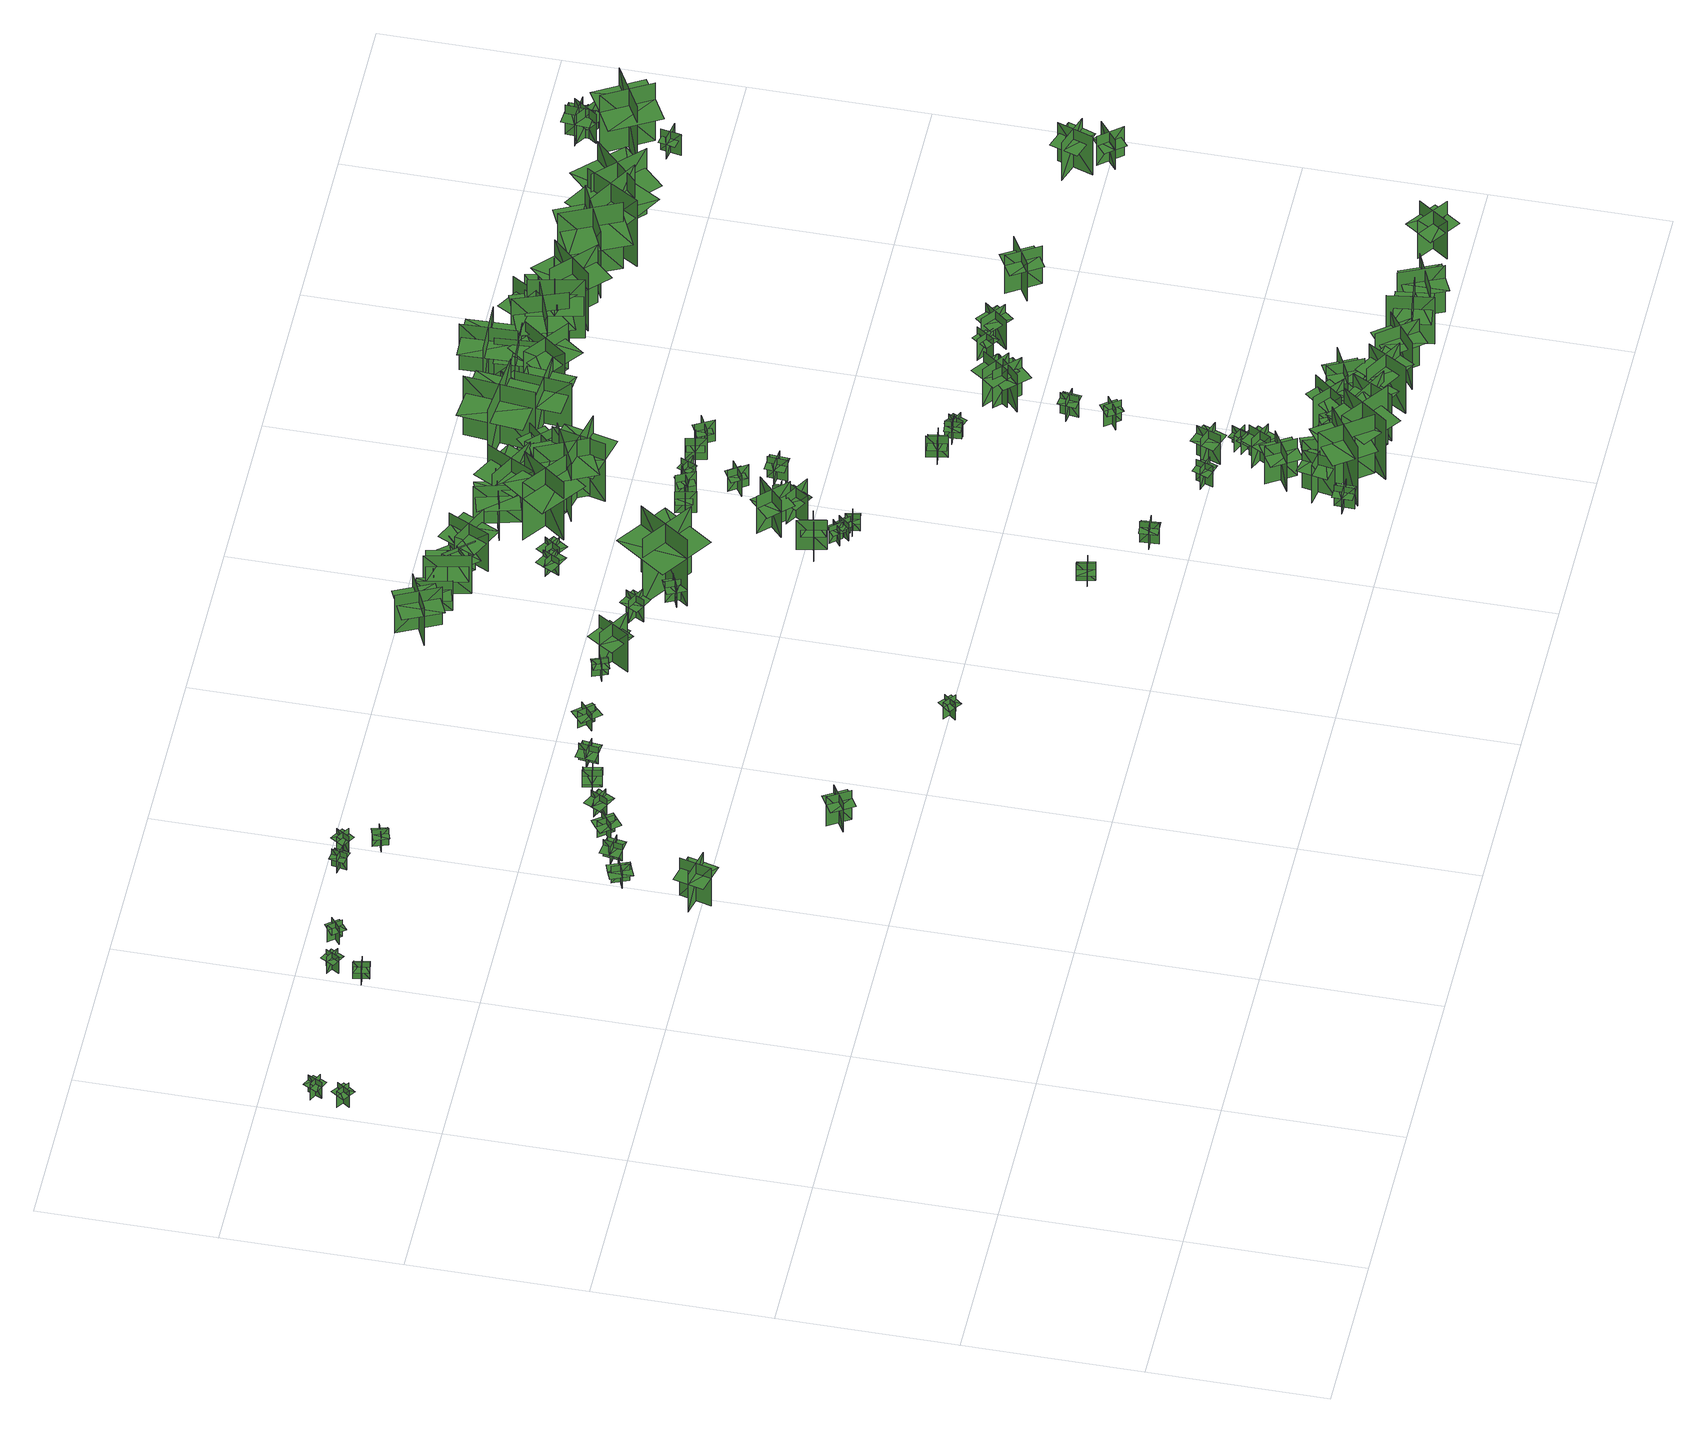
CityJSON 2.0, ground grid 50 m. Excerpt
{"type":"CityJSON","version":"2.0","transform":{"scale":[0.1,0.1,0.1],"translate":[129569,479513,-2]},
"CityObjects":{
"tree1":{"type":"SolitaryVegetationObject","geometry":[{"type":"MultiSurface","lod":"1","boundaries":[[[0,1,2]],[[0,2,3]],[[4,5,6]],[[4,6,7]],[[8,9,10]],[[8,10,11]],[[8,11,12]],[[8,12,13]]]}]},
"tree2":{"type":"SolitaryVegetationObject","geometry":[{"type":"MultiSurface","lod":"1","boundaries":[[[14,15,16]],[[14,16,17]],[[18,19,20]],[[18,20,21]],[[22,23,24]],[[22,24,25]],[[22,25,26]],[[22,26,27]]]}]},
"tree3":{"type":"SolitaryVegetationObject","geometry":[{"type":"MultiSurface","lod":"1","boundaries":[[[28,29,30]],[[28,30,31]],[[32,33,34]],[[32,34,35]],[[36,37,38]],[[36,38,39]],[[36,39,40]],[[36,40,41]]]}]},
"tree4":{"type":"SolitaryVegetationObject","geometry":[{"type":"MultiSurface","lod":"1","boundaries":[[[42,43,44]],[[42,44,45]],[[46,47,48]],[[46,48,49]],[[50,51,52]],[[50,52,53]],[[50,53,54]],[[50,54,55]]]}]},
"tree5":{"type":"SolitaryVegetationObject","geometry":[{"type":"MultiSurface","lod":"1","boundaries":[[[56,57,58]],[[56,58,59]],[[60,61,62]],[[60,62,63]],[[64,65,66]],[[64,66,67]],[[64,67,68]],[[64,68,69]]]}]},
"tree6":{"type":"SolitaryVegetationObject","geometry":[{"type":"MultiSurface","lod":"1","boundaries":[[[70,71,72]],[[70,72,73]],[[74,75,76]],[[74,76,77]],[[78,79,80]],[[78,80,81]],[[78,81,82]],[[78,82,83]]]}]},
"tree7":{"type":"SolitaryVegetationObject","geometry":[{"type":"MultiSurface","lod":"1","boundaries":[[[84,85,86]],[[84,86,87]],[[88,89,90]],[[88,90,91]],[[92,93,94]],[[92,94,95]],[[92,95,96]],[[92,96,97]]]}]},
"tree8":{"type":"SolitaryVegetationObject","geometry":[{"type":"MultiSurface","lod":"1","boundaries":[[[98,99,100]],[[98,100,101]],[[102,103,104]],[[102,104,105]],[[106,107,108]],[[106,108,109]],[[106,109,110]],[[106,110,111]]]}]},
"tree9":{"type":"SolitaryVegetationObject","geometry":[{"type":"MultiSurface","lod":"1","boundaries":[[[112,113,114]],[[112,114,115]],[[116,117,118]],[[116,118,119]],[[120,121,122]],[[120,122,123]],[[120,123,124]],[[120,124,125]]]}]},
"tree10":{"type":"SolitaryVegetationObject","geometry":[{"type":"MultiSurface","lod":"1","boundaries":[[[126,127,128]],[[126,128,129]],[[130,131,132]],[[130,132,133]],[[134,135,136]],[[134,136,137]],[[134,137,138]],[[134,138,139]]]}]},
"tree11":{"type":"SolitaryVegetationObject","geometry":[{"type":"MultiSurface","lod":"1","boundaries":[[[140,141,142]],[[140,142,143]],[[144,145,146]],[[144,146,147]],[[148,149,150]],[[148,150,151]],[[148,151,152]],[[148,152,153]]]}]},
"tree12":{"type":"SolitaryVegetationObject","geometry":[{"type":"MultiSurface","lod":"1","boundaries":[[[154,155,156]],[[154,156,157]],[[158,159,160]],[[158,160,161]],[[162,163,164]],[[162,164,165]],[[162,165,166]],[[162,166,167]]]}]},
"tree13":{"type":"SolitaryVegetationObject","geometry":[{"type":"MultiSurface","lod":"1","boundaries":[[[168,169,170]],[[168,170,171]],[[172,173,174]],[[172,174,175]],[[176,177,178]],[[176,178,179]],[[176,179,180]],[[176,180,181]]]}]},
"tree14":{"type":"SolitaryVegetationObject","geometry":[{"type":"MultiSurface","lod":"1","boundaries":[[[182,183,184]],[[182,184,185]],[[186,187,188]],[[186,188,189]],[[190,191,192]],[[190,192,193]],[[190,193,194]],[[190,194,195]]]}]},
"tree15":{"type":"SolitaryVegetationObject","geometry":[{"type":"MultiSurface","lod":"1","boundaries":[[[196,197,198]],[[196,198,199]],[[200,201,202]],[[200,202,203]],[[204,205,206]],[[204,206,207]],[[204,207,208]],[[204,208,209]]]}]},
"tree16":{"type":"SolitaryVegetationObject","geometry":[{"type":"MultiSurface","lod":"1","boundaries":[[[210,211,212]],[[210,212,213]],[[214,215,216]],[[214,216,217]],[[218,219,220]],[[218,220,221]],[[218,221,222]],[[218,222,223]]]}]},
"tree17":{"type":"SolitaryVegetationObject","geometry":[{"type":"MultiSurface","lod":"1","boundaries":[[[224,225,226]],[[224,226,227]],[[228,229,230]],[[228,230,231]],[[232,233,234]],[[232,234,235]],[[232,235,236]],[[232,236,237]]]}]},
"tree18":{"type":"SolitaryVegetationObject","geometry":[{"type":"MultiSurface","lod":"1","boundaries":[[[238,239,240]],[[238,240,241]],[[242,243,244]],[[242,244,245]],[[246,247,248]],[[246,248,249]],[[246,249,250]],[[246,250,251]]]}]},
"tree19":{"type":"SolitaryVegetationObject","geometry":[{"type":"MultiSurface","lod":"1","boundaries":[[[252,253,254]],[[252,254,255]],[[256,257,258]],[[256,258,259]],[[260,261,262]],[[260,262,263]],[[260,263,264]],[[260,264,265]]]}]},
"tree20":{"type":"SolitaryVegetationObject","geometry":[{"type":"MultiSurface","lod":"1","boundaries":[[[266,267,268]],[[266,268,269]],[[270,271,272]],[[270,272,273]],[[274,275,276]],[[274,276,277]],[[274,277,278]],[[274,278,279]]]}]},
"tree21":{"type":"SolitaryVegetationObject","geometry":[{"type":"MultiSurface","lod":"1","boundaries":[[[280,281,282]],[[280,282,283]],[[284,285,286]],[[284,286,287]],[[288,289,290]],[[288,290,291]],[[288,291,292]],[[288,292,293]]]}]},
"tree22":{"type":"SolitaryVegetationObject","geometry":[{"type":"MultiSurface","lod":"1","boundaries":[[[294,295,296]],[[294,296,297]],[[298,299,300]],[[298,300,301]],[[302,303,304]],[[302,304,305]],[[302,305,306]],[[302,306,307]]]}]},
"tree23":{"type":"SolitaryVegetationObject","geometry":[{"type":"MultiSurface","lod":"1","boundaries":[[[308,309,310]],[[308,310,311]],[[312,313,314]],[[312,314,315]],[[316,317,318]],[[316,318,319]],[[316,319,320]],[[316,320,321]]]}]},
"tree24":{"type":"SolitaryVegetationObject","geometry":[{"type":"MultiSurface","lod":"1","boundaries":[[[322,323,324]],[[322,324,325]],[[326,327,328]],[[326,328,329]],[[330,331,332]],[[330,332,333]],[[330,333,334]],[[330,334,335]]]}]},
"tree25":{"type":"SolitaryVegetationObject","geometry":[{"type":"MultiSurface","lod":"1","boundaries":[[[336,337,338]],[[336,338,339]],[[340,341,342]],[[340,342,343]],[[344,345,346]],[[344,346,347]],[[344,347,348]],[[344,348,349]]]}]},
"tree26":{"type":"SolitaryVegetationObject","geometry":[{"type":"MultiSurface","lod":"1","boundaries":[[[350,351,352]],[[350,352,353]],[[354,355,356]],[[354,356,357]],[[358,359,360]],[[358,360,361]],[[358,361,362]],[[358,362,363]]]}]},
"tree27":{"type":"SolitaryVegetationObject","geometry":[{"type":"MultiSurface","lod":"1","boundaries":[[[364,365,366]],[[364,366,367]],[[368,369,370]],[[368,370,371]],[[372,373,374]],[[372,374,375]],[[372,375,376]],[[372,376,377]]]}]},
"tree28":{"type":"SolitaryVegetationObject","geometry":[{"type":"MultiSurface","lod":"1","boundaries":[[[378,379,380]],[[378,380,381]],[[382,383,384]],[[382,384,385]],[[386,387,388]],[[386,388,389]],[[386,389,390]],[[386,390,391]]]}]},
"tree29":{"type":"SolitaryVegetationObject","geometry":[{"type":"MultiSurface","lod":"1","boundaries":[[[392,393,394]],[[392,394,395]],[[396,397,398]],[[396,398,399]],[[400,401,402]],[[400,402,403]],[[400,403,404]],[[400,404,405]]]}]},
"tree30":{"type":"SolitaryVegetationObject","geometry":[{"type":"MultiSurface","lod":"1","boundaries":[[[406,407,408]],[[406,408,409]],[[410,411,412]],[[410,412,413]],[[414,415,416]],[[414,416,417]],[[414,417,418]],[[414,418,419]]]}]},
"tree31":{"type":"SolitaryVegetationObject","geometry":[{"type":"MultiSurface","lod":"1","boundaries":[[[420,421,422]],[[420,422,423]],[[424,425,426]],[[424,426,427]],[[428,429,430]],[[428,430,431]],[[428,431,432]],[[428,432,433]]]}]},
"tree32":{"type":"SolitaryVegetationObject","geometry":[{"type":"MultiSurface","lod":"1","boundaries":[[[434,435,436]],[[434,436,437]],[[438,439,440]],[[438,440,441]],[[442,443,444]],[[442,444,445]],[[442,445,446]],[[442,446,447]]]}]},
"tree33":{"type":"SolitaryVegetationObject","geometry":[{"type":"MultiSurface","lod":"1","boundaries":[[[448,449,450]],[[448,450,451]],[[452,453,454]],[[452,454,455]],[[456,457,458]],[[456,458,459]],[[456,459,460]],[[456,460,461]]]}]},
"tree34":{"type":"SolitaryVegetationObject","geometry":[{"type":"MultiSurface","lod":"1","boundaries":[[[462,463,464]],[[462,464,465]],[[466,467,468]],[[466,468,469]],[[470,471,472]],[[470,472,473]],[[470,473,474]],[[470,474,475]]]}]},
"tree35":{"type":"SolitaryVegetationObject","geometry":[{"type":"MultiSurface","lod":"1","boundaries":[[[476,477,478]],[[476,478,479]],[[480,481,482]],[[480,482,483]],[[484,485,486]],[[484,486,487]],[[484,487,488]],[[484,488,489]]]}]},
"tree36":{"type":"SolitaryVegetationObject","geometry":[{"type":"MultiSurface","lod":"1","boundaries":[[[490,491,492]],[[490,492,493]],[[494,495,496]],[[494,496,497]],[[498,499,500]],[[498,500,501]],[[498,501,502]],[[498,502,503]]]}]},
"tree37":{"type":"SolitaryVegetationObject","geometry":[{"type":"MultiSurface","lod":"1","boundaries":[[[504,505,506]],[[504,506,507]],[[508,509,510]],[[508,510,511]],[[512,513,514]],[[512,514,515]],[[512,515,516]],[[512,516,517]]]}]},
"tree38":{"type":"SolitaryVegetationObject","geometry":[{"type":"MultiSurface","lod":"1","boundaries":[[[518,519,520]],[[518,520,521]],[[522,523,524]],[[522,524,525]],[[526,527,528]],[[526,528,529]],[[526,529,530]],[[526,530,531]]]}]},
"tree39":{"type":"SolitaryVegetationObject","geometry":[{"type":"MultiSurface","lod":"1","boundaries":[[[532,533,534]],[[532,534,535]],[[536,537,538]],[[536,538,539]],[[540,541,542]],[[540,542,543]],[[540,543,544]],[[540,544,545]]]}]},
"tree40":{"type":"SolitaryVegetationObject","geometry":[{"type":"MultiSurface","lod":"1","boundaries":[[[546,547,548]],[[546,548,549]],[[550,551,552]],[[550,552,553]],[[554,555,556]],[[554,556,557]],[[554,557,558]],[[554,558,559]]]}]},
"tree41":{"type":"SolitaryVegetationObject","geometry":[{"type":"MultiSurface","lod":"1","boundaries":[[[560,561,562]],[[560,562,563]],[[564,565,566]],[[564,566,567]],[[568,569,570]],[[568,570,571]],[[568,571,572]],[[568,572,573]]]}]},
"tree42":{"type":"SolitaryVegetationObject","geometry":[{"type":"MultiSurface","lod":"1","boundaries":[[[574,575,576]],[[574,576,577]],[[578,579,580]],[[578,580,581]],[[582,583,584]],[[582,584,585]],[[582,586,587]],[[582,587,583]]]}]},
"tree43":{"type":"SolitaryVegetationObject","geometry":[{"type":"MultiSurface","lod":"1","boundaries":[[[588,589,590]],[[588,590,591]],[[592,593,594]],[[592,594,595]],[[596,597,598]],[[596,598,599]],[[596,599,600]],[[596,600,601]]]}]},
"tree44":{"type":"SolitaryVegetationObject","geometry":[{"type":"MultiSurface","lod":"1","boundaries":[[[602,603,604]],[[602,604,605]],[[606,607,608]],[[606,608,609]],[[610,611,612]],[[610,612,613]],[[610,613,614]],[[610,614,615]]]}]},
"tree45":{"type":"SolitaryVegetationObject","geometry":[{"type":"MultiSurface","lod":"1","boundaries":[[[616,617,618]],[[616,618,619]],[[620,621,622]],[[620,622,623]],[[624,625,626]],[[624,626,627]],[[624,627,628]],[[624,628,629]]]}]},
"tree46":{"type":"SolitaryVegetationObject","geometry":[{"type":"MultiSurface","lod":"1","boundaries":[[[630,631,632]],[[630,632,633]],[[634,635,636]],[[634,636,637]],[[638,639,640]],[[638,640,641]],[[638,641,642]],[[638,642,643]]]}]},
"tree47":{"type":"SolitaryVegetationObject","geometry":[{"type":"MultiSurface","lod":"1","boundaries":[[[644,645,646]],[[644,646,647]],[[648,649,650]],[[648,650,651]],[[652,653,654]],[[652,654,655]],[[652,655,656]],[[652,656,657]]]}]},
"tree48":{"type":"SolitaryVegetationObject","geometry":[{"type":"MultiSurface","lod":"1","boundaries":[[[658,659,660]],[[658,660,661]],[[662,663,664]],[[662,664,665]],[[666,667,668]],[[666,668,669]],[[666,669,670]],[[666,670,671]]]}]},
"tree49":{"type":"SolitaryVegetationObject","geometry":[{"type":"MultiSurface","lod":"1","boundaries":[[[672,673,674]],[[672,674,675]],[[676,677,678]],[[676,678,679]],[[680,681,682]],[[680,682,683]],[[680,683,684]],[[680,684,685]]]}]},
"tree50":{"type":"SolitaryVegetationObject","geometry":[{"type":"MultiSurface","lod":"1","boundaries":[[[686,687,688]],[[686,688,689]],[[690,691,692]],[[690,692,693]],[[694,695,696]],[[694,696,697]],[[694,698,699]],[[694,699,695]]]}]},
"tree51":{"type":"SolitaryVegetationObject","geometry":[{"type":"MultiSurface","lod":"1","boundaries":[[[700,701,702]],[[700,702,703]],[[704,705,706]],[[704,706,707]],[[708,709,710]],[[708,710,711]],[[708,711,712]],[[708,712,713]]]}]},
"tree52":{"type":"SolitaryVegetationObject","geometry":[{"type":"MultiSurface","lod":"1","boundaries":[[[714,715,716]],[[714,716,717]],[[718,719,720]],[[718,720,721]],[[722,723,724]],[[722,724,725]],[[722,725,726]],[[722,726,727]]]}]},
"tree53":{"type":"SolitaryVegetationObject","geometry":[{"type":"MultiSurface","lod":"1","boundaries":[[[728,729,730]],[[728,730,731]],[[732,733,734]],[[732,734,735]],[[736,737,738]],[[736,738,739]],[[736,739,740]],[[736,740,741]]]}]},
"tree54":{"type":"SolitaryVegetationObject","geometry":[{"type":"MultiSurface","lod":"1","boundaries":[[[742,743,744]],[[742,744,745]],[[746,747,748]],[[746,748,749]],[[750,751,752]],[[750,752,753]],[[750,753,754]],[[750,754,755]]]}]},
"tree55":{"type":"SolitaryVegetationObject","geometry":[{"type":"MultiSurface","lod":"1","boundaries":[[[756,757,758]],[[756,758,759]],[[760,761,762]],[[760,762,763]],[[764,765,766]],[[764,766,767]],[[764,767,768]],[[764,768,769]]]}]},
"tree56":{"type":"SolitaryVegetationObject","geometry":[{"type":"MultiSurface","lod":"1","boundaries":[[[770,771,772]],[[770,772,773]],[[774,775,776]],[[774,776,777]],[[778,779,780]],[[778,780,781]],[[778,781,782]],[[778,782,783]]]}]},
"tree57":{"type":"SolitaryVegetationObject","geometry":[{"type":"MultiSurface","lod":"1","boundaries":[[[784,785,786]],[[784,786,787]],[[788,789,790]],[[788,790,791]],[[792,793,794]],[[792,794,795]],[[792,795,796]],[[792,796,797]]]}]},
"tree58":{"type":"SolitaryVegetationObject","geometry":[{"type":"MultiSurface","lod":"1","boundaries":[[[798,799,800]],[[798,800,801]],[[802,803,804]],[[802,804,805]],[[806,807,808]],[[806,808,809]],[[806,809,810]],[[806,810,811]]]}]},
"tree59":{"type":"SolitaryVegetationObject","geometry":[{"type":"MultiSurface","lod":"1","boundaries":[[[812,813,814]],[[812,814,815]],[[816,817,818]],[[816,818,819]],[[820,821,822]],[[820,822,823]],[[820,824,825]],[[820,825,821]]]}]},
"tree60":{"type":"SolitaryVegetationObject","geometry":[{"type":"MultiSurface","lod":"1","boundaries":[[[826,827,828]],[[826,828,829]],[[830,831,832]],[[830,832,833]],[[834,835,836]],[[834,836,837]],[[834,837,838]],[[834,838,839]]]}]},
"tree61":{"type":"SolitaryVegetationObject","geometry":[{"type":"MultiSurface","lod":"1","boundaries":[[[840,841,842]],[[840,842,843]],[[844,845,846]],[[844,846,847]],[[848,849,850]],[[848,850,851]],[[848,852,853]],[[848,853,849]]]}]},
"tree62":{"type":"SolitaryVegetationObject","geometry":[{"type":"MultiSurface","lod":"1","boundaries":[[[854,855,856]],[[854,856,857]],[[858,859,860]],[[858,860,861]],[[862,863,864]],[[862,864,865]],[[862,865,866]],[[862,866,867]]]}]},
"tree63":{"type":"SolitaryVegetationObject","geometry":[{"type":"MultiSurface","lod":"1","boundaries":[[[868,869,870]],[[868,870,871]],[[872,873,874]],[[872,874,875]],[[876,877,878]],[[876,878,879]],[[876,877,880]],[[876,880,881]]]}]},
"tree64":{"type":"SolitaryVegetationObject","geometry":[{"type":"MultiSurface","lod":"1","boundaries":[[[882,883,884]],[[882,884,885]],[[886,887,888]],[[886,888,889]],[[890,891,892]],[[890,892,893]],[[890,894,895]],[[890,895,891]]]}]},
"tree65":{"type":"SolitaryVegetationObject","geometry":[{"type":"MultiSurface","lod":"1","boundaries":[[[896,897,898]],[[896,898,899]],[[900,901,902]],[[900,902,903]],[[904,905,906]],[[904,906,907]],[[904,907,908]],[[904,908,909]]]}]},
"tree66":{"type":"SolitaryVegetationObject","geometry":[{"type":"MultiSurface","lod":"1","boundaries":[[[910,911,912]],[[910,912,913]],[[914,915,916]],[[914,916,917]],[[918,919,920]],[[918,920,921]],[[918,921,922]],[[918,922,923]]]}]},
"tree67":{"type":"SolitaryVegetationObject","geometry":[{"type":"MultiSurface","lod":"1","boundaries":[[[924,925,926]],[[924,926,927]],[[928,929,930]],[[928,930,931]],[[932,933,934]],[[932,934,935]],[[932,936,937]],[[932,937,933]]]}]},
"tree68":{"type":"SolitaryVegetationObject","geometry":[{"type":"MultiSurface","lod":"1","boundaries":[[[938,939,940]],[[938,940,941]],[[942,943,944]],[[942,944,945]],[[946,947,948]],[[946,948,949]],[[946,949,950]],[[946,950,951]]]}]},
"tree69":{"type":"SolitaryVegetationObject","geometry":[{"type":"MultiSurface","lod":"1","boundaries":[[[952,953,954]],[[952,954,955]],[[956,957,958]],[[956,958,959]],[[960,961,962]],[[960,962,963]],[[960,963,964]],[[960,964,965]]]}]},
"tree70":{"type":"SolitaryVegetationObject","geometry":[{"type":"MultiSurface","lod":"1","boundaries":[[[966,967,968]],[[966,968,969]],[[970,971,972]],[[970,972,973]],[[974,975,976]],[[974,976,977]],[[974,977,978]],[[974,978,979]]]}]},
"tree71":{"type":"SolitaryVegetationObject","geometry":[{"type":"MultiSurface","lod":"1","boundaries":[[[980,981,982]],[[980,982,983]],[[984,985,986]],[[984,986,987]],[[988,989,990]],[[988,990,991]],[[988,991,992]],[[988,992,993]]]}]},
"tree72":{"type":"SolitaryVegetationObject","geometry":[{"type":"MultiSurface","lod":"1","boundaries":[[[994,995,996]],[[994,996,997]],[[998,999,1000]],[[998,1000,1001]],[[1002,1003,1004]],[[1002,1004,1005]],[[1002,1005,1006]],[[1002,1006,1007]]]}]},
"tree73":{"type":"SolitaryVegetationObject","geometry":[{"type":"MultiSurface","lod":"1","boundaries":[[[1008,1009,1010]],[[1008,1010,1011]],[[1012,1013,1014]],[[1012,1014,1015]],[[1016,1017,1018]],[[1016,1018,1019]],[[1016,1020,1021]],[[1016,1021,1017]]]}]},
"tree74":{"type":"SolitaryVegetationObject","geometry":[{"type":"MultiSurface","lod":"1","boundaries":[[[1022,1023,1024]],[[1022,1024,1025]],[[1026,1027,1028]],[[1026,1028,1029]],[[1030,1031,1032]],[[1030,1032,1033]],[[1030,1034,1035]],[[1030,1035,1031]]]}]},
"tree75":{"type":"SolitaryVegetationObject","geometry":[{"type":"MultiSurface","lod":"1","boundaries":[[[1036,1037,1038]],[[1036,1038,1039]],[[1040,1041,1042]],[[1040,1042,1043]],[[1044,1045,1046]],[[1044,1046,1047]],[[1044,1047,1048]],[[1044,1048,1049]]]}]},
"tree76":{"type":"SolitaryVegetationObject","geometry":[{"type":"MultiSurface","lod":"1","boundaries":[[[1050,1051,1052]],[[1050,1052,1053]],[[1054,1055,1056]],[[1054,1056,1057]],[[1058,1059,1060]],[[1058,1060,1061]],[[1058,1061,1062]],[[1058,1062,1063]]]}]},
"tree77":{"type":"SolitaryVegetationObject","geometry":[{"type":"MultiSurface","lod":"1","boundaries":[[[1064,1065,1066]],[[1064,1066,1067]],[[1068,1069,1070]],[[1068,1070,1071]],[[1072,1073,1074]],[[1072,1074,1075]],[[1072,1075,1076]],[[1072,1076,1077]]]}]},
"tree78":{"type":"SolitaryVegetationObject","geometry":[{"type":"MultiSurface","lod":"1","boundaries":[[[1078,1079,1080]],[[1078,1080,1081]],[[1082,1083,1084]],[[1082,1084,1085]],[[1086,1087,1088]],[[1086,1088,1089]],[[1086,1089,1090]],[[1086,1090,1091]]]}]},
"tree79":{"type":"SolitaryVegetationObject","geometry":[{"type":"MultiSurface","lod":"1","boundaries":[[[1092,1093,1094]],[[1092,1094,1095]],[[1096,1097,1098]],[[1096,1098,1099]],[[1100,1101,1102]],[[1100,1102,1103]],[[1100,1103,1104]],[[1100,1104,1105]]]}]},
"tree80":{"type":"SolitaryVegetationObject","geometry":[{"type":"MultiSurface","lod":"1","boundaries":[[[1106,1107,1108]],[[1106,1108,1109]],[[1110,1111,1112]],[[1110,1112,1113]],[[1114,1115,1116]],[[1114,1116,1117]],[[1114,1118,1119]],[[1114,1119,1115]]]}]},
"tree81":{"type":"SolitaryVegetationObject","geometry":[{"type":"MultiSurface","lod":"1","boundaries":[[[1120,1121,1122]],[[1120,1122,1123]],[[1124,1125,1126]],[[1124,1126,1127]],[[1128,1129,1130]],[[1128,1130,1131]],[[1128,1131,1132]],[[1128,1132,1133]]]}]},
"tree82":{"type":"SolitaryVegetationObject","geometry":[{"type":"MultiSurface","lod":"1","boundaries":[[[1134,1135,1136]],[[1134,1136,1137]],[[1138,1139,1140]],[[1138,1140,1141]],[[1142,1143,1144]],[[1142,1144,1145]],[[1142,1146,1147]],[[1142,1147,1143]]]}]},
"tree83":{"type":"SolitaryVegetationObject","geometry":[{"type":"MultiSurface","lod":"1","boundaries":[[[1148,1149,1150]],[[1148,1150,1151]],[[1152,1153,1154]],[[1152,1154,1155]],[[1156,1157,1158]],[[1156,1158,1159]],[[1156,1159,1160]],[[1156,1160,1161]]]}]},
"tree84":{"type":"SolitaryVegetationObject","geometry":[{"type":"MultiSurface","lod":"1","boundaries":[[[1162,1163,1164]],[[1162,1164,1165]],[[1166,1167,1168]],[[1166,1168,1169]],[[1170,1171,1172]],[[1170,1172,1173]],[[1170,1174,1175]],[[1170,1175,1171]]]}]},
"tree85":{"type":"SolitaryVegetationObject","geometry":[{"type":"MultiSurface","lod":"1","boundaries":[[[1176,1177,1178]],[[1176,1178,1179]],[[1180,1181,1182]],[[1180,1182,1183]],[[1184,1185,1186]],[[1184,1186,1187]],[[1184,1187,1188]],[[1184,1188,1189]]]}]},
"tree86":{"type":"SolitaryVegetationObject","geometry":[{"type":"MultiSurface","lod":"1","boundaries":[[[1190,1191,1192]],[[1190,1192,1193]],[[1194,1195,1196]],[[1194,1196,1197]],[[1198,1199,1200]],[[1198,1200,1201]],[[1198,1201,1202]],[[1198,1202,1203]]]}]},
"tree87":{"type":"SolitaryVegetationObject","geometry":[{"type":"MultiSurface","lod":"1","boundaries":[[[1204,1205,1206]],[[1204,1206,1207]],[[1208,1209,1210]],[[1208,1210,1211]],[[1212,1213,1214]],[[1212,1214,1215]],[[1212,1216,1217]],[[1212,1217,1213]]]}]},
"tree88":{"type":"SolitaryVegetationObject","geometry":[{"type":"MultiSurface","lod":"1","boundaries":[[[1218,1219,1220]],[[1218,1220,1221]],[[1222,1223,1224]],[[1222,1224,1225]],[[1226,1227,1228]],[[1226,1228,1229]],[[1226,1230,1231]],[[1226,1231,1227]]]}]},
"tree89":{"type":"SolitaryVegetationObject","geometry":[{"type":"MultiSurface","lod":"1","boundaries":[[[1232,1233,1234]],[[1232,1234,1235]],[[1236,1237,1238]],[[1236,1238,1239]],[[1240,1241,1242]],[[1240,1242,1243]],[[1240,1243,1244]],[[1240,1244,1245]]]}]},
"tree90":{"type":"SolitaryVegetationObject","geometry":[{"type":"MultiSurface","lod":"1","boundaries":[[[1246,1247,1248]],[[1246,1248,1249]],[[1250,1251,1252]],[[1250,1252,1253]],[[1254,1255,1256]],[[1254,1256,1257]],[[1254,1257,1258]],[[1254,1258,1259]]]}]},
"tree91":{"type":"SolitaryVegetationObject","geometry":[{"type":"MultiSurface","lod":"1","boundaries":[[[1260,1261,1262]],[[1260,1262,1263]],[[1264,1265,1266]],[[1264,1266,1267]],[[1268,1269,1270]],[[1268,1270,1271]],[[1268,1271,1272]],[[1268,1272,1273]]]}]},
"tree92":{"type":"SolitaryVegetationObject","geometry":[{"type":"MultiSurface","lod":"1","boundaries":[[[1274,1275,1276]],[[1274,1276,1277]],[[1278,1279,1280]],[[1278,1280,1281]],[[1282,1283,1284]],[[1282,1284,1285]],[[1282,1286,1287]],[[1282,1287,1283]]]}]},
"tree93":{"type":"SolitaryVegetationObject","geometry":[{"type":"MultiSurface","lod":"1","boundaries":[[[1288,1289,1290]],[[1288,1290,1291]],[[1292,1293,1294]],[[1292,1294,1295]],[[1296,1297,1298]],[[1296,1298,1299]],[[1296,1299,1300]],[[1296,1300,1301]]]}]},
"tree94":{"type":"SolitaryVegetationObject","geometry":[{"type":"MultiSurface","lod":"1","boundaries":[[[1302,1303,1304]],[[1302,1304,1305]],[[1306,1307,1308]],[[1306,1308,1309]],[[1310,1311,1312]],[[1310,1312,1313]],[[1310,1311,1314]],[[1310,1314,1315]]]}]},
"tree95":{"type":"SolitaryVegetationObject","geometry":[{"type":"MultiSurface","lod":"1","boundaries":[[[1316,1317,1318]],[[1316,1318,1319]],[[1320,1321,1322]],[[1320,1322,1323]],[[1324,1325,1326]],[[1324,1326,1327]],[[1324,1327,1328]],[[1324,1328,1329]]]}]},
"tree96":{"type":"SolitaryVegetationObject","geometry":[{"type":"MultiSurface","lod":"1","boundaries":[[[1330,1331,1332]],[[1330,1332,1333]],[[1334,1335,1336]],[[1334,1336,1337]],[[1338,1339,1340]],[[1338,1340,1341]],[[1338,1341,1342]],[[1338,1342,1343]]]}]},
"tree97":{"type":"SolitaryVegetationObject","geometry":[{"type":"MultiSurface","lod":"1","boundaries":[[[1344,1345,1346]],[[1344,1346,1347]],[[1348,1349,1350]],[[1348,1350,1351]],[[1352,1353,1354]],[[1352,1354,1355]],[[1352,1355,1356]],[[1352,1356,1357]]]}]},
"tree98":{"type":"SolitaryVegetationObject","geometry":[{"type":"MultiSurface","lod":"1","boundaries":[[[1358,1359,1360]],[[1358,1360,1361]],[[1362,1363,1364]],[[1362,1364,1365]],[[1366,1367,1368]],[[1366,1368,1369]],[[1366,1370,1371]],[[1366,1371,1367]]]}]},
"tree99":{"type":"SolitaryVegetationObject","geometry":[{"type":"MultiSurface","lod":"1","boundaries":[[[1372,1373,1374]],[[1372,1374,1375]],[[1376,1377,1378]],[[1376,1378,1379]],[[1380,1381,1382]],[[1380,1382,1383]],[[1380,1383,1384]],[[1380,1384,1385]]]}]},
"tree100":{"type":"SolitaryVegetationObject","geometry":[{"type":"MultiSurface","lod":"1","boundaries":[[[1386,1387,1388]],[[1386,1388,1389]],[[1390,1391,1392]],[[1390,1392,1393]],[[1394,1395,1396]],[[1394,1396,1397]],[[1394,1397,1398]],[[1394,1398,1399]]]}]},
"tree101":{"type":"SolitaryVegetationObject","geometry":[{"type":"MultiSurface","lod":"1","boundaries":[[[1400,1401,1402]],[[1400,1402,1403]],[[1404,1405,1406]],[[1404,1406,1407]],[[1408,1409,1410]],[[1408,1410,1411]],[[1408,1411,1412]],[[1408,1412,1413]]]}]},
"tree102":{"type":"SolitaryVegetationObject","geometry":[{"type":"MultiSurface","lod":"1","boundaries":[[[1414,1415,1416]],[[1414,1416,1417]],[[1418,1419,1420]],[[1418,1420,1421]],[[1422,1423,1424]],[[1422,1424,1425]],[[1422,1425,1426]],[[1422,1426,1427]]]}]},
"tree103":{"type":"SolitaryVegetationObject","geometry":[{"type":"MultiSurface","lod":"1","boundaries":[[[1428,1429,1430]],[[1428,1430,1431]],[[1432,1433,1434]],[[1432,1434,1435]],[[1436,1437,1438]],[[1436,1438,1439]],[[1436,1439,1440]],[[1436,1440,1441]]]}]}
},
"vertices":[
[58,2264,24],[21,2289,24],[21,2289,85],[58,2264,85],[53,2293,24],[28,2257,24],[28,2257,85],[53,2293,85],[53,2293,68],[34,2306,68],[9,2269,68],[28,2257,68],[46,2244,68],[71,2281,68],
[46,2335,24],[65,2375,24],[65,2375,85],[46,2335,85],[74,2345,24],[34,2364,24],[34,2364,85],[74,2345,85],[74,2345,68],[84,2365,68],[44,2384,68],[34,2364,68],[25,2344,68],[65,2325,68],
[510,2301,24],[503,2345,24],[503,2345,86],[510,2301,86],[527,2325,24],[484,2318,24],[484,2318,86],[527,2325,86],[527,2325,69],[524,2347,69],[480,2340,69],[484,2318,69],[487,2296,69],[531,2303,69],
[536,2424,24],[514,2385,24],[514,2385,85],[536,2424,85],[508,2416,24],[546,2394,24],[546,2394,85],[508,2416,85],[508,2416,68],[497,2396,68],[536,2375,68],[546,2394,68],[557,2414,68],[518,2435,68],
[653,2404,23],[625,2439,23],[625,2439,84],[653,2404,84],[656,2433,23],[622,2406,23],[622,2406,84],[656,2433,84],[656,2433,67],[643,2450,67],[608,2423,67],[622,2406,67],[635,2388,67],[670,2416,67],
[989,1563,18],[966,1473,18],[966,1473,157],[989,1563,157],[931,1528,18],[1021,1505,18],[1021,1505,157],[931,1528,157],[931,1528,121],[920,1485,121],[1010,1462,121],[1021,1505,121],[1031,1548,121],[942,1571,121],
[974,1715,26],[974,1715,88],[1024,1735,88],[1024,1735,26],[989,1748,26],[989,1748,88],[1008,1701,88],[1008,1701,26],[986,1756,67],[961,1745,67],[986,1686,67],[1010,1696,67],[1035,1706,67],[1011,1766,67],
[1076,1735,26],[1076,1735,88],[1084,1788,88],[1084,1788,26],[1055,1764,26],[1055,1764,88],[1106,1757,88],[1106,1757,26],[1047,1765,68],[1044,1739,68],[1107,1730,68],[1111,1756,68],[1115,1783,68],[1051,1792,68],
[882,2466,23],[926,2458,23],[926,2458,84],[882,2466,84],[899,2442,23],[907,2485,23],[907,2485,84],[899,2442,84],[899,2442,67],[920,2437,67],[929,2481,67],[907,2485,67],[886,2489,67],[877,2446,67],
[1184,1813,27],[1184,1813,89],[1142,1780,89],[1142,1780,27],[1179,1777,27],[1179,1777,89],[1147,1818,89],[1147,1818,27],[1184,1771,69],[1205,1787,69],[1166,1838,69],[1144,1822,69],[1123,1805,69],[1163,1755,69],
[1311,1187,14],[1372,1225,14],[1372,1225,122],[1311,1187,122],[1361,1175,14],[1324,1236,14],[1324,1236,122],[1361,1175,122],[1361,1175,94],[1391,1193,94],[1353,1254,94],[1324,1236,94],[1295,1218,94],[1332,1157,94],
[963,2451,22],[986,2488,22],[986,2488,84],[963,2451,84],[992,2457,22],[954,2481,22],[954,2481,84],[992,2457,84],[992,2457,66],[1004,2476,66],[966,2500,66],[954,2481,66],[943,2462,66],[980,2439,66],
[1026,2381,22],[985,2367,22],[985,2367,83],[1026,2381,83],[1000,2395,22],[1014,2353,22],[1014,2353,83],[1000,2395,83],[1000,2395,66],[979,2388,66],[993,2346,66],[1014,2353,66],[1035,2360,66],[1021,2402,66],
[1233,1809,26],[1233,1809,89],[1257,1856,89],[1257,1856,26],[1222,1843,26],[1222,1843,89],[1268,1820,89],[1268,1820,26],[1215,1847,68],[1203,1823,68],[1260,1794,68],[1272,1818,68],[1285,1842,68],[1227,1871,68],
[1335,1843,27],[1335,1843,89],[1325,1895,89],[1325,1895,27],[1306,1864,27],[1306,1864,89],[1356,1873,89],[1356,1873,27],[1298,1862,69],[1303,1836,69],[1366,1848,69],[1361,1874,69],[1356,1900,69],[1293,1888,69],
[1414,1870,30],[1414,1870,92],[1420,1923,92],[1420,1923,30],[1392,1898,30],[1392,1898,92],[1443,1893,92],[1443,1893,30],[1384,1899,72],[1381,1872,72],[1445,1866,72],[1448,1892,72],[1451,1919,72],[1387,1926,72],
[1814,987,12],[1780,1014,12],[1780,1014,74],[1814,987,74],[1811,1016,12],[1783,982,12],[1783,982,74],[1811,1016,74],[1811,1016,57],[1794,1030,57],[1766,995,57],[1783,982,57],[1801,968,57],[1828,1002,57],
[1576,1948,26],[1576,1948,88],[1536,1913,88],[1536,1913,26],[1573,1912,26],[1573,1912,88],[1539,1951,88],[1539,1951,26],[1578,1906,68],[1598,1924,68],[1556,1972,68],[1536,1954,68],[1516,1936,68],[1559,1888,68],
[1752,1912,25],[1737,1954,25],[1737,1954,87],[1752,1912,87],[1764,1939,25],[1723,1924,25],[1723,1924,87],[1764,1939,87],[1764,1939,70],[1757,1960,70],[1715,1945,70],[1723,1924,70],[1730,1903,70],[1772,1918,70],
[1831,1953,23],[1775,1864,23],[1775,1864,163],[1831,1953,163],[1765,1938,23],[1765,1938,163],[1854,1882,163],[1854,1882,23],[1765,1938,119],[1742,1901,119],[1813,1856,119],[1836,1893,119],[1859,1930,119],[1788,1975,119],
[1863,1886,25],[1878,1928,25],[1878,1928,86],[1863,1886,86],[1890,1898,25],[1848,1913,25],[1848,1913,86],[1890,1898,86],[1890,1898,69],[1897,1919,69],[1855,1934,69],[1848,1913,69],[1841,1892,69],[1882,1878,69],
[1954,1898,23],[2007,1871,23],[2007,1871,105],[1954,1898,105],[1966,1860,23],[1993,1913,23],[1993,1913,105],[1966,1860,105],[1966,1860,82],[1993,1847,82],[2019,1900,82],[1993,1913,82],[1967,1926,82],[1940,1874,82],
[1884,2467,20],[1767,2412,20],[1767,2412,160],[1884,2467,160],[1797,2497,20],[1852,2381,20],[1852,2381,160],[1797,2497,160],[1799,2493,121],[1748,2469,121],[1798,2361,121],[1849,2386,121],[1900,2410,121],[1850,2517,121],
[2341,741,15],[2391,750,15],[2391,750,79],[2341,741,79],[2367,723,15],[2367,723,79],[2357,773,79],[2357,773,15],[2367,723,57],[2394,728,57],[2384,778,57],[2357,773,57],[2331,768,57],[2340,718,57],
[2048,1819,25],[2071,1769,25],[2071,1769,102],[2048,1819,102],[2035,1785,25],[2086,1807,25],[2086,1807,102],[2035,1785,102],[2035,1785,80],[2046,1760,80],[2097,1782,80],[2086,1807,80],[2074,1833,80],[2024,1810,80],
[1851,2402,18],[1949,2425,18],[1949,2425,127],[1851,2402,127],[1912,2365,18],[1890,2463,18],[1890,2463,127],[1912,2365,127],[1911,2369,96],[1954,2378,96],[1934,2468,96],[1891,2459,96],[1848,2449,96],[1869,2359,96],
[2031,1877,20],[2176,1776,20],[2176,1776,266],[2031,1877,266],[2051,1761,20],[2152,1906,20],[2152,1906,266],[2051,1761,266],[2051,1761,197],[2123,1710,197],[2225,1855,197],[2152,1906,197],[2079,1957,197],[1978,1812,197],
[1985,2328,17],[1960,2454,17],[1960,2454,157],[1985,2328,157],[2036,2405,17],[1909,2379,17],[1909,2379,157],[2036,2405,157],[2031,2404,118],[2019,2459,118],[1903,2436,118],[1914,2380,118],[1926,2325,118],[2042,2349,118],
[2561,613,13],[2510,610,13],[2510,610,90],[2561,613,90],[2533,638,13],[2536,587,13],[2536,587,90],[2533,638,90],[2533,638,70],[2508,636,70],[2511,585,70],[2536,587,70],[2560,588,70],[2557,639,70],
[2090,2115,24],[2090,2115,86],[2114,2162,86],[2114,2162,24],[2079,2149,24],[2079,2149,86],[2125,2126,86],[2125,2126,24],[2072,2152,66],[2060,2128,66],[2118,2100,66],[2129,2124,66],[2141,2148,66],[2084,2176,66],
[2067,2336,23],[2002,2413,23],[2002,2413,131],[2067,2336,131],[2072,2408,23],[1996,2343,23],[1996,2343,131],[2072,2408,131],[2069,2405,101],[2040,2438,101],[1970,2379,101],[1999,2345,101],[2027,2312,101],[2097,2372,101],
[2332,1440,21],[2315,1520,21],[2315,1520,129],[2332,1440,129],[2360,1484,21],[2360,1484,129],[2281,1467,129],[2281,1467,21],[2360,1484,95],[2353,1517,95],[2290,1503,95],[2297,1470,95],[2304,1437,95],[2367,1451,95],
[2133,2123,24],[2133,2123,86],[2163,2167,86],[2163,2167,24],[2127,2158,24],[2127,2158,86],[2170,2130,86],[2170,2130,24],[2121,2163,66],[2106,2140,66],[2159,2105,66],[2174,2127,66],[2189,2149,66],[2135,2185,66],
[2355,1440,21],[2380,1408,21],[2380,1408,83],[2355,1440,83],[2351,1410,21],[2384,1435,21],[2384,1435,83],[2351,1410,83],[2351,1410,66],[2364,1395,66],[2396,1420,66],[2384,1435,66],[2371,1451,66],[2339,1426,66],
[2151,2330,28],[2034,2385,28],[2034,2385,168],[2151,2330,168],[2119,2417,28],[2064,2300,28],[2064,2300,168],[2119,2417,168],[2117,2412,129],[2066,2436,129],[2015,2329,129],[2066,2305,129],[2117,2281,129],[2167,2388,129],
[2374,1391,21],[2401,1422,21],[2401,1422,83],[2374,1391,83],[2404,1393,21],[2373,1420,21],[2373,1420,83],[2404,1393,83],[2404,1393,67],[2416,1408,67],[2385,1435,67],[2373,1420,67],[2360,1405,67],[2391,1378,67],
[2771,162,12],[2770,107,12],[2770,107,89],[2771,162,89],[2744,137,12],[2799,136,12],[2799,136,89],[2744,137,89],[2744,137,68],[2744,109,68],[2799,108,68],[2799,136,68],[2800,163,68],[2744,164,68],
[2391,1385,22],[2432,1392,22],[2432,1392,84],[2391,1385,84],[2416,1368,22],[2409,1408,22],[2409,1408,84],[2416,1368,84],[2416,1368,67],[2436,1372,67],[2428,1412,67],[2409,1408,67],[2389,1405,67],[2397,1365,67],
[2348,1634,25],[2421,1559,25],[2421,1559,164],[2348,1634,164],[2347,1567,25],[2347,1567,164],[2422,1640,164],[2422,1640,25],[2347,1567,120],[2377,1536,120],[2437,1594,120],[2407,1625,120],[2377,1657,120],[2317,1599,120],
[2806,168,11],[2822,259,11],[2822,259,151],[2806,168,151],[2861,207,11],[2770,223,11],[2770,223,151],[2861,207,151],[2861,207,114],[2868,250,114],[2778,267,114],[2770,223,114],[2762,179,114],[2853,163,114],
[2450,1577,25],[2407,1508,25],[2407,1508,134],[2450,1577,134],[2399,1565,25],[2399,1565,134],[2468,1522,134],[2468,1522,25],[2399,1565,100],[2381,1536,100],[2436,1502,100],[2454,1531,100],[2472,1559,100],[2417,1594,100],
[2790,103,5],[2924,200,5],[2924,200,224],[2790,103,224],[2919,83,5],[2823,217,5],[2823,217,224],[2919,83,224],[2802,111,167],[2924,200,167],[2886,253,167],[2763,165,167],[2840,58,167],[2963,147,167],
[2225,2130,22],[2318,2254,22],[2318,2254,237],[2225,2130,237],[2328,2144,22],[2203,2236,22],[2203,2236,237],[2328,2144,237],[2328,2144,177],[2374,2206,177],[2250,2298,177],[2203,2236,177],[2157,2174,177],[2281,2082,177],
[2407,1841,30],[2350,1828,30],[2350,1828,108],[2407,1841,108],[2375,1861,30],[2375,1861,108],[2389,1804,108],[2389,1804,30],[2375,1861,84],[2352,1855,84],[2362,1810,84],[2386,1815,84],[2410,1821,84],[2399,1866,84],
[2795,295,14],[2874,343,14],[2874,343,153],[2795,295,153],[2860,280,14],[2812,358,14],[2812,358,153],[2860,280,153],[2860,280,117],[2898,303,117],[2850,381,117],[2812,358,117],[2774,335,117],[2823,257,117],
[2791,539,12],[2775,491,12],[2775,491,90],[2791,539,90],[2758,522,12],[2807,506,12],[2807,506,90],[2758,522,90],[2758,522,69],[2750,499,69],[2799,483,69],[2807,506,69],[2814,530,69],[2766,545,69],
[2888,180,10],[2858,267,10],[2858,267,149],[2888,180,149],[2917,240,10],[2830,210,10],[2830,210,149],[2917,240,149],[2917,240,113],[2902,282,113],[2815,252,113],[2830,210,113],[2844,168,113],[2931,199,113],
[2186,2295,25],[2310,2330,25],[2310,2330,165],[2186,2295,165],[2266,2251,25],[2232,2375,25],[2232,2375,165],[2266,2251,165],[2265,2256,126],[2319,2271,126],[2288,2385,126],[2233,2370,126],[2179,2355,126],[2211,2241,126],
[2493,1596,27],[2449,1594,27],[2449,1594,88],[2493,1596,88],[2472,1616,27],[2474,1572,27],[2474,1572,88],[2472,1616,88],[2472,1616,71],[2450,1615,71],[2452,1571,71],[2474,1572,71],[2496,1573,71],[2494,1617,71],
[2902,50,5],[3000,183,5],[3000,183,224],[2902,50,224],[3031,71,5],[2898,169,5],[2898,169,224],[3031,71,224],[2911,62,168],[3000,183,168],[2948,222,168],[2858,100,168],[2963,23,168],[3053,144,168],
[2434,1872,32],[2460,1820,32],[2460,1820,110],[2434,1872,110],[2423,1836,32],[2423,1836,110],[2475,1862,110],[2475,1862,32],[2423,1836,85],[2434,1815,85],[2475,1835,85],[2464,1857,85],[2454,1879,85],[2412,1858,85],
[2399,2093,25],[2333,2233,25],[2333,2233,241],[2399,2093,241],[2435,2190,25],[2294,2124,25],[2294,2124,241],[2435,2190,241],[2435,2190,180],[2402,2260,180],[2262,2195,180],[2294,2124,180],[2327,2054,180],[2467,2119,180],
[2364,2363,25],[2289,2224,25],[2289,2224,196],[2364,2363,196],[2256,2329,25],[2395,2255,25],[2395,2255,196],[2256,2329,196],[2262,2326,148],[2230,2265,148],[2357,2197,148],[2390,2258,148],[2422,2319,148],[2294,2387,148],
[2915,422,11],[2883,358,11],[2883,358,120],[2915,422,120],[2866,405,11],[2930,373,11],[2930,373,120],[2866,405,120],[2866,405,91],[2850,374,91],[2915,342,91],[2930,373,91],[2945,404,91],[2881,436,91],
[2526,1734,24],[2478,1701,24],[2478,1701,102],[2526,1734,102],[2489,1741,24],[2489,1741,102],[2522,1692,102],[2522,1692,24],[2489,1741,77],[2469,1727,77],[2495,1688,77],[2515,1702,77],[2536,1716,77],[2510,1754,77],
[2838,537,12],[2906,512,12],[2906,512,120],[2838,537,120],[2861,489,12],[2886,557,12],[2886,557,120],[2861,489,120],[2861,489,92],[2893,477,92],[2918,545,92],[2886,557,92],[2853,568,92],[2828,501,92],
[2333,2139,23],[2484,2103,23],[2484,2103,238],[2333,2139,238],[2387,2051,23],[2423,2201,23],[2423,2201,238],[2387,2051,238],[2387,2051,178],[2462,2033,178],[2498,2183,178],[2423,2201,178],[2348,2220,178],[2311,2069,178],
[2558,1649,28],[2554,1593,28],[2554,1593,105],[2558,1649,105],[2530,1625,28],[2585,1621,28],[2585,1621,105],[2530,1625,105],[2530,1625,84],[2528,1597,84],[2583,1593,84],[2585,1621,84],[2587,1648,84],[2532,1652,84],
[2953,422,11],[2910,442,11],[2910,442,73],[2953,422,73],[2943,450,11],[2943,450,73],[2923,406,73],[2923,406,11],[2950,421,49],[2912,439,49],[2904,421,49],[2942,403,49],[2958,439,49],[2920,457,49],
[2518,1873,32],[2500,1830,32],[2500,1830,94],[2518,1873,94],[2490,1862,32],[2490,1862,94],[2533,1843,94],[2533,1843,32],[2490,1862,74],[2483,1844,74],[2517,1829,74],[2524,1847,74],[2532,1865,74],[2498,1879,74],
[2931,431,11],[2951,475,11],[2951,475,73],[2931,431,73],[2959,442,11],[2959,442,73],[2915,462,73],[2915,462,11],[2931,435,49],[2948,473,49],[2930,481,49],[2913,443,49],[2949,426,49],[2966,465,49],
[2414,2318,30],[2392,2220,30],[2392,2220,138],[2414,2318,138],[2354,2279,30],[2452,2257,30],[2452,2257,138],[2354,2279,138],[2358,2278,108],[2348,2236,108],[2438,2215,108],[2448,2258,108],[2457,2301,108],[2367,2321,108],
[2697,1219,25],[2755,1228,25],[2755,1228,103],[2697,1219,103],[2730,1196,25],[2720,1254,25],[2720,1254,103],[2730,1196,103],[2697,1217,77],[2755,1227,77],[2751,1256,77],[2693,1246,77],[2759,1203,77],[2701,1194,77],
[3015,161,3],[3131,103,3],[3131,103,175],[3015,161,175],[3048,64,3],[3106,180,3],[3106,180,175],[3048,64,175],[3025,156,131],[3131,103,131],[3154,149,131],[3047,202,131],[3002,110,131],[3108,57,131],
[3031,228,13],[3069,251,13],[3069,251,74],[3031,228,74],[3060,221,13],[3037,259,13],[3037,259,74],[3060,221,74],[3060,221,57],[3078,232,57],[3056,270,57],[3037,259,57],[3018,247,57],[3041,209,57],
[2574,1873,34],[2585,1816,34],[2585,1816,112],[2574,1873,112],[2553,1842,34],[2553,1842,112],[2611,1853,112],[2611,1853,34],[2553,1842,87],[2558,1818,87],[2604,1827,87],[2599,1851,87],[2594,1875,87],[2549,1866,87],
[3104,281,9],[3038,198,9],[3038,198,150],[3104,281,150],[3021,271,9],[3104,205,9],[3104,205,150],[3021,271,150],[3098,274,114],[3038,198,114],[3071,172,114],[3131,248,114],[3066,300,114],[3005,224,114],
[2519,2209,33],[2448,2280,33],[2448,2280,142],[2519,2209,142],[2518,2281,33],[2447,2209,33],[2447,2209,142],[2518,2281,142],[2515,2278,111],[2484,2309,111],[2419,2243,111],[2450,2212,111],[2481,2181,111],[2546,2247,111],
[2821,1199,27],[2777,1196,27],[2777,1196,89],[2821,1199,89],[2799,1219,27],[2802,1174,27],[2802,1174,89],[2799,1219,89],[2799,1219,71],[2777,1217,71],[2780,1173,71],[2802,1174,71],[2825,1176,71],[2821,1220,71],
[2799,1201,27],[2840,1184,27],[2840,1184,88],[2799,1201,88],[2810,1173,27],[2827,1214,27],[2827,1214,88],[2810,1173,88],[2810,1173,71],[2831,1165,71],[2848,1206,71],[2827,1214,71],[2807,1223,71],[2790,1182,71],
[2662,1848,38],[2610,1821,38],[2610,1821,116],[2662,1848,116],[2626,1859,38],[2626,1859,116],[2653,1808,116],[2653,1808,38],[2626,1859,91],[2605,1848,91],[2626,1807,91],[2648,1818,91],[2669,1829,91],[2648,1870,91],
[2967,778,14],[2937,819,14],[2937,819,92],[2967,778,92],[2973,814,14],[2931,785,14],[2931,785,92],[2973,814,92],[2973,814,71],[2958,834,71],[2917,805,71],[2931,785,71],[2946,765,71],[2987,794,71],
[3125,147,7],[3237,81,7],[3237,81,180],[3125,147,180],[3152,48,7],[3218,160,7],[3218,160,180],[3152,48,180],[3135,142,135],[3237,81,135],[3263,126,135],[3161,186,135],[3109,98,135],[3211,37,135],
[3190,166,10],[3143,261,10],[3143,261,151],[3190,166,151],[3216,246,10],[3121,198,10],[3121,198,151],[3216,246,151],[3186,174,114],[3143,261,114],[3105,242,114],[3149,155,114],[3224,193,114],[3180,280,114],
[2931,920,17],[2981,913,17],[2981,913,94],[2931,920,94],[2954,890,17],[2960,941,17],[2960,941,94],[2954,890,94],[2954,890,74],[2978,887,74],[2985,938,74],[2960,941,74],[2936,944,74],[2929,893,74],
[2456,2382,12],[2656,2361,12],[2656,2361,230],[2456,2382,230],[2547,2272,12],[2569,2471,12],[2569,2471,230],[2547,2272,230],[2548,2280,169],[2635,2271,169],[2655,2454,169],[2568,2463,169],[2481,2472,169],[2461,2289,169],
[2939,1119,20],[3003,1053,20],[3003,1053,159],[2939,1119,159],[2938,1052,20],[3005,1116,20],[3005,1116,159],[2938,1052,159],[2938,1052,123],[2969,1020,123],[3035,1084,123],[3005,1116,123],[2974,1148,123],[2908,1084,123],
[3000,1155,25],[2945,1081,25],[2945,1081,164],[3000,1155,164],[2934,1145,25],[3008,1090,25],[3008,1090,164],[2934,1145,164],[2934,1145,128],[2907,1110,128],[2981,1055,128],[3008,1090,128],[3034,1126,128],[2960,1181,128],
[2647,2348,26],[2632,2191,26],[2632,2191,197],[2647,2348,197],[2561,2276,26],[2718,2261,26],[2718,2261,197],[2561,2276,197],[2567,2275,150],[2561,2207,150],[2705,2193,150],[2711,2261,150],[2718,2330,150],[2574,2344,150],
[3258,152,6],[3337,49,6],[3337,49,179],[3258,152,179],[3245,50,6],[3348,129,6],[3348,129,179],[3245,50,179],[3265,143,134],[3337,49,134],[3378,80,134],[3305,174,134],[3224,112,134],[3297,18,134],
[2652,2310,25],[2701,2397,25],[2701,2397,134],[2652,2310,134],[2721,2329,25],[2634,2379,25],[2634,2379,134],[2721,2329,134],[2717,2331,104],[2739,2369,104],[2659,2415,104],[2637,2377,104],[2616,2339,104],[2696,2293,104],
[3488,92,6],[3360,74,6],[3360,74,178],[3488,92,178],[3406,153,6],[3424,25,6],[3424,25,178],[3406,153,178],[3477,90,133],[3360,74,133],[3366,23,133],[3484,39,133],[3470,141,133],[3353,125,133],
[2852,2246,24],[2726,2341,24],[2726,2341,195],[2852,2246,195],[2835,2358,24],[2740,2232,24],[2740,2232,195],[2835,2358,195],[2831,2352,147],[2776,2394,147],[2689,2278,147],[2744,2237,147],[2799,2195,147],[2886,2311,147],
[3149,1203,22],[3115,1154,22],[3115,1154,101],[3149,1203,101],[3103,1194,22],[3152,1161,22],[3152,1161,101],[3103,1194,101],[3146,1199,80],[3115,1154,80],[3134,1141,80],[3165,1185,80],[3127,1212,80],[3096,1168,80],
[2857,2372,26],[2729,2364,26],[2729,2364,166],[2857,2372,166],[2788,2433,26],[2796,2304,26],[2796,2304,166],[2788,2433,166],[2788,2427,127],[2732,2424,127],[2739,2306,127],[2795,2309,127],[2852,2313,127],[2844,2431,127],
[2717,2448,21],[2875,2453,21],[2875,2453,192],[2717,2448,192],[2800,2372,21],[2795,2529,21],[2795,2529,192],[2800,2372,192],[2799,2378,144],[2868,2380,144],[2864,2525,144],[2795,2523,144],[2727,2521,144],[2731,2376,144],
[3152,1193,21],[3217,1142,21],[3217,1142,130],[3152,1193,130],[3160,1128,21],[3212,1193,21],[3212,1193,130],[3160,1128,130],[3158,1189,102],[3217,1142,102],[3237,1167,102],[3178,1214,102],[3137,1163,102],[3197,1116,102],
[3495,141,5],[3547,22,5],[3547,22,178],[3495,141,178],[3459,45,5],[3578,97,5],[3578,97,178],[3459,45,178],[3500,131,133],[3547,22,133],[3595,42,133],[3547,151,133],[3453,110,133],[3500,1,133],
[2942,2262,5],[2887,2407,5],[2887,2407,220],[2942,2262,220],[2985,2355,5],[2840,2301,5],[2840,2301,220],[2985,2355,220],[2985,2355,160],[2958,2428,160],[2813,2374,160],[2840,2301,160],[2867,2229,160],[3012,2283,160],
[3008,2427,10],[2927,2292,10],[2927,2292,181],[3008,2427,181],[2899,2398,10],[3034,2317,10],[3034,2317,181],[2899,2398,181],[2905,2395,133],[2869,2336,133],[2993,2261,133],[3029,2320,133],[3064,2379,133],[2940,2454,133],
[2962,2380,6],[2994,2229,6],[2994,2229,222],[2962,2380,222],[2905,2294,6],[3057,2326,6],[3057,2326,222],[2905,2294,222],[2905,2294,161],[2921,2218,161],[3073,2251,161],[3057,2326,161],[3041,2402,161],[2889,2370,161],
[3424,1084,18],[3368,1175,18],[3368,1175,159],[3424,1084,159],[3443,1166,18],[3352,1111,18],[3352,1111,159],[3443,1166,159],[3419,1092,123],[3368,1175,123],[3332,1153,123],[3383,1070,123],[3455,1114,123],[3404,1197,123],
[3009,2328,14],[3122,2222,14],[3122,2222,229],[3009,2328,229],[3012,2225,14],[3118,2338,14],[3118,2338,229],[3012,2225,229],[3012,2225,169],[3068,2172,169],[3174,2285,169],[3118,2338,169],[3061,2391,169],[2955,2278,169],
[3813,72,7],[3727,133,7],[3727,133,148],[3813,72,148],[3801,143,7],[3740,57,7],[3740,57,148],[3801,143,148],[3815,75,101],[3729,136,101],[3698,93,101],[3785,32,101],[3754,171,101],[3840,110,101],
[3259,2182,15],[3185,2343,15],[3185,2343,261],[3259,2182,261],[3301,2293,15],[3140,2218,15],[3140,2218,261],[3301,2293,261],[3301,2293,192],[3263,2373,192],[3103,2298,192],[3140,2218,192],[3177,2138,192],[3338,2212,192],
[3367,2299,14],[3276,2147,14],[3276,2147,260],[3367,2299,260],[3253,2271,14],[3404,2180,14],[3404,2180,260],[3253,2271,260],[3253,2271,191],[3207,2195,191],[3359,2104,191],[3404,2180,191],[3450,2256,191],[3298,2347,191],
[3350,2287,11],[3475,2162,11],[3475,2162,257],[3350,2287,257],[3349,2169,11],[3474,2295,11],[3474,2295,257],[3349,2169,257],[3349,2169,188],[3412,2107,188],[3537,2232,188],[3474,2295,188],[3411,2357,188],[3286,2232,188],
[3815,1112,15],[3915,1078,15],[3915,1078,156],[3815,1112,156],[3852,1037,15],[3887,1138,15],[3887,1138,156],[3852,1037,156],[3823,1110,120],[3915,1078,120],[3929,1117,120],[3837,1149,120],[3810,1070,120],[3901,1038,120],
[3881,1031,23],[3932,968,23],[3932,968,131],[3881,1031,131],[3876,980,23],[3876,980,131],[3939,1031,131],[3939,1031,23],[3876,980,97],[3897,953,97],[3948,994,97],[3926,1021,97],[3905,1047,97],[3854,1006,97],
[3723,2175,7],[3712,2118,7],[3712,2118,85],[3723,2175,85],[3692,2154,7],[3692,2154,85],[3749,2143,85],[3749,2143,7],[3692,2154,60],[3687,2130,60],[3733,2121,60],[3738,2145,60],[3742,2169,60],[3696,2177,60],
[3653,2224,8],[3787,2301,8],[3787,2301,224],[3653,2224,224],[3752,2197,8],[3675,2331,8],[3675,2331,224],[3752,2197,224],[3752,2197,163],[3820,2235,163],[3742,2370,163],[3675,2331,163],[3608,2293,163],[3685,2158,163],
[3696,2397,12],[3763,2352,12],[3763,2352,121],[3696,2397,121],[3706,2346,12],[3706,2346,121],[3752,2414,121],[3752,2414,12],[3706,2346,87],[3734,2327,87],[3771,2381,87],[3742,2400,87],[3714,2419,87],[3678,2365,87],
[3726,2434,11],[3721,2356,11],[3721,2356,119],[3726,2434,119],[3687,2400,11],[3764,2394,11],[3764,2394,119],[3687,2400,119],[3687,2400,89],[3684,2361,89],[3761,2356,89],[3764,2394,89],[3767,2433,89],[3690,2439,89]
]}
